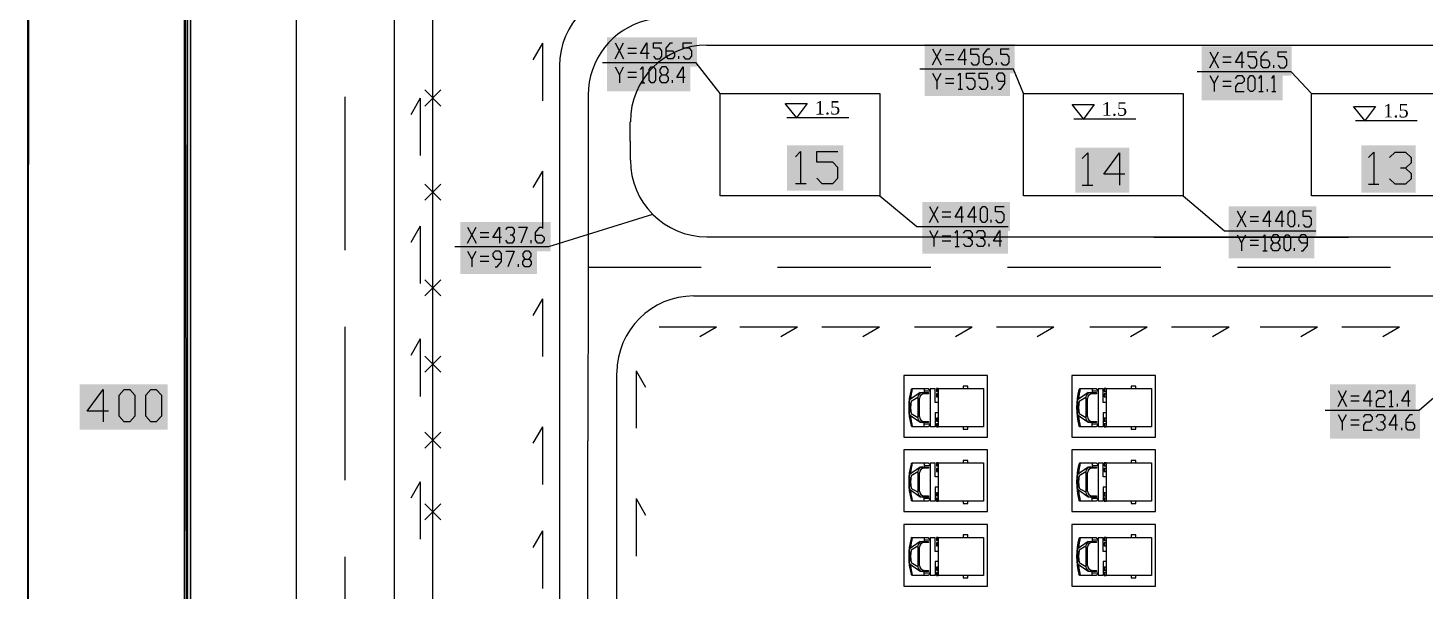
# Model space of a CAD drawing. Header units: inches. Extents: x 0 to 841, y 0 to 594.
# Drawn here: x 0 to 218.8, y 378.7 to 466.8 of the extents above; entities that cross this region are included whole.
import ezdxf

# ---------------------------------------------------------------- set-up
doc = ezdxf.new("R2010")
doc.units = ezdxf.units.IN
doc.header["$MEASUREMENT"] = 0
doc.layers.add('PDF_几何图形', color=7, linetype='Continuous')
doc.layers.add('PDF_文字', color=7, linetype='Continuous')
doc.layers.add('PDF_实体填充', color=7, linetype='Continuous', true_color=0xffffff)
doc.styles.add('PDF Times New Roman', font='times.ttf')

msp = doc.modelspace()

# ---------------------------------------------------------------- hatches: boundary and pattern name
at = {"layer": 'PDF_几何图形', "true_color": 0xffffff, "transparency": 33554559}
h = msp.add_hatch(color=7, dxfattribs=at)
h.paths.add_polyline_path([(0.08, 0.08), (0.08, 593.87), (0, 0)])
h.paths.add_polyline_path([(0.08, 593.87), (0, 0), (0, 593.96)])
h = msp.add_hatch(color=7, dxfattribs=at)
h.paths.add_polyline_path([(25, 584.48), (25, 583.46), (831.49, 584.48)])
h.paths.add_polyline_path([(25, 583.46), (831.49, 584.48), (830.47, 583.46)])
h.paths.add_polyline_path([(831.49, 584.48), (830.47, 583.46), (831.49, 9.48)])
h.paths.add_polyline_path([(830.47, 583.46), (831.49, 9.48), (830.47, 10.5)])
h.paths.add_polyline_path([(831.49, 9.48), (830.47, 10.5), (24.49, 9.48)])
h.paths.add_polyline_path([(830.47, 10.5), (24.49, 9.48), (25.48, 10.5)])
h.paths.add_polyline_path([(24.49, 9.48), (25.48, 10.5), (24.49, 584.48)])
h.paths.add_polyline_path([(25.48, 10.5), (24.49, 584.48), (25.48, 583.46)])
h.paths.add_polyline_path([(24.49, 584.48), (25.48, 583.46), (410.49, 584.48)])
h.paths.add_polyline_path([(25.48, 583.46), (410.49, 584.48), (410.49, 583.46)])
at = {"layer": 'PDF_实体填充', "transparency": 33554559}
for points in [[(90.66, 460.73), (104.78, 460.73), (104.78, 465.31), (90.66, 465.31)], [(140.41, 459.67), (154.52, 459.67), (154.52, 464.26), (140.41, 464.26)], [(183.8, 459.32), (197.91, 459.32), (197.91, 463.9), (183.8, 463.9)], [(90.66, 456.85), (103.72, 456.85), (103.72, 461.43), (90.66, 461.43)], [(140.41, 456.14), (153.81, 456.14), (153.81, 460.73), (140.41, 460.73)], [(183.8, 455.44), (196.5, 455.44), (196.5, 460.02), (183.8, 460.02)], [(118.89, 441.32), (127.71, 441.32), (127.71, 448.38), (118.89, 448.38)], [(164.04, 440.97), (172.51, 440.97), (172.51, 448.03), (164.04, 448.03)], [(208.84, 440.97), (217.31, 440.97), (217.31, 448.38), (208.84, 448.38)], [(140.05, 434.98), (153.81, 434.98), (153.81, 439.56), (140.05, 439.56)], [(188.03, 434.27), (201.79, 434.27), (201.79, 438.86), (188.03, 438.86)], [(67.73, 431.8), (81.84, 431.8), (81.84, 436.39), (67.73, 436.39)], [(140.05, 431.45), (153.46, 431.45), (153.46, 436.03), (140.05, 436.03)], [(188.03, 430.74), (201.44, 430.74), (201.44, 435.33), (188.03, 435.33)], [(67.73, 428.27), (79.73, 428.27), (79.73, 432.86), (67.73, 432.86)], [(8.11, 403.93), (21.87, 403.93), (21.87, 410.99), (8.11, 410.99)], [(203.91, 406.4), (217.31, 406.4), (217.31, 410.99), (203.91, 410.99)], [(203.91, 402.52), (218.02, 402.52), (218.02, 407.11), (203.91, 407.11)]]:
    msp.add_hatch(color=7, dxfattribs=at).paths.add_polyline_path(points, flags=16)

# ---------------------------------------------------------------- linework, layer by layer
at = {"layer": 'PDF_几何图形', "color": 4, "true_color": 0x00ffff}
for p, q in [((42.02, 554.02), (42.02, 9.99)), ((57.34, 554.02), (57.34, 9.99))]:
    msp.add_line(p, q, dxfattribs=at)
at = {"layer": 'PDF_几何图形', "color": 2, "true_color": 0xffff00}
msp.add_line((25, 9.99), (25, 518.46), dxfattribs=at)
at = {"layer": 'PDF_几何图形', "color": 1, "true_color": 0xff0000}
for p, q in [((63.42, 397.66), (63.42, 489.12)), ((64.66, 457.07), (62.17, 454.55)), ((64.66, 454.55), (62.17, 457.07)), ((64.66, 442.32), (62.17, 439.82)), ((64.66, 439.82), (62.17, 442.32)), ((64.66, 427.35), (62.17, 424.86)), ((64.66, 424.86), (62.17, 427.35)), ((64.66, 415.44), (62.17, 412.94)), ((64.66, 412.94), (62.17, 415.44)), ((64.66, 403.52), (62.17, 401.02)), ((64.66, 401.02), (62.17, 403.52)), ((63.42, 335.41), (63.42, 397.66)), ((64.66, 392.3), (62.17, 389.81)), ((64.66, 389.81), (62.17, 392.3))]:
    msp.add_line(p, q, dxfattribs=at)
at = {"layer": 'PDF_几何图形'}
for p, q in [((80.56, 464.38), (79.06, 461.77)), ((80.56, 464.38), (80.56, 455.38)), ((91.95, 461.94), (93.28, 464.44)), ((91.95, 464.44), (93.28, 461.94)), ((106.32, 464.06), (224.32, 464.06)), ((93.96, 463.59), (95.29, 463.59)), ((95.29, 462.77), (93.96, 462.77)), ((101.96, 461.94), (101.96, 462.34)), ((141.67, 460.97), (143, 463.47)), ((141.67, 463.47), (143, 460.97)), ((143.68, 462.62), (145.01, 462.62)), ((145.01, 461.79), (143.68, 461.79)), ((185.12, 460.54), (186.46, 463.04)), ((185.12, 463.04), (186.46, 460.54)), ((187.11, 462.22), (188.45, 462.22)), ((83.23, 460.82), (83.23, 347.41)), ((104.67, 461.31), (89.96, 461.31)), ((92.63, 459.42), (93.28, 460.67)), ((93.96, 459.85), (95.29, 459.85)), ((108.42, 456.5), (104.67, 461.31)), ((154.37, 460.33), (139.68, 460.33)), ((142.35, 458.45), (143, 459.7)), ((151.66, 460.97), (151.66, 461.37)), ((155.91, 456.5), (154.37, 460.33)), ((197.82, 459.91), (183.11, 459.91)), ((188.45, 461.37), (187.11, 461.37)), ((195.11, 460.54), (195.11, 460.95)), ((201.04, 456.5), (197.82, 459.91)), ((95.29, 459.02), (93.96, 459.02)), ((95.95, 458.17), (96.63, 458.17)), ((100.94, 458.17), (100.94, 458.6)), ((143.68, 458.87), (145.01, 458.87)), ((145.01, 458.05), (143.68, 458.05)), ((151, 457.2), (151, 457.62)), ((185.78, 458.05), (186.46, 459.3)), ((187.11, 458.45), (188.45, 458.45)), ((188.45, 457.62), (187.11, 457.62)), ((49.7, 432.01), (49.7, 455.99)), ((61.45, 455.78), (59.94, 453.18)), ((61.45, 455.78), (61.45, 446.79)), ((87.76, 456.31), (87.71, 429.28)), ((108.42, 440.5), (108.42, 456.5)), ((108.42, 456.5), (133.41, 456.5)), ((133.41, 456.5), (133.41, 440.5)), ((145.67, 457.2), (146.35, 457.2)), ((155.91, 440.5), (155.91, 456.5)), ((155.91, 456.5), (180.91, 456.5)), ((180.91, 456.5), (180.91, 440.5)), ((192.79, 456.8), (193.44, 456.8)), ((194.12, 456.8), (194.12, 457.2)), ((194.78, 456.8), (195.45, 456.8)), ((201.04, 440.5), (201.04, 456.5)), ((201.04, 456.5), (226.04, 456.5)), ((118.53, 454.94), (120.33, 452.73)), ((118.7, 454.94), (122.03, 454.94)), ((122.03, 454.94), (120.33, 452.65)), ((163.47, 454.77), (165.27, 452.54)), ((163.64, 454.77), (166.96, 454.77)), ((166.96, 454.77), (165.27, 452.46)), ((207.56, 454.47), (209.34, 452.27)), ((207.73, 454.47), (211.05, 454.47)), ((211.05, 454.47), (209.34, 452.18)), ((94.32, 449.07), (94.32, 452.08)), ((118.87, 452.73), (128.57, 452.73)), ((163.81, 452.54), (173.5, 452.54)), ((207.9, 452.27), (217.59, 452.27)), ((94.32, 449.07), (94.32, 446.07)), ((80.56, 444.37), (79.06, 441.79)), ((80.56, 444.37), (80.56, 435.38)), ((120.18, 442.43), (121.86, 442.43)), ((165.12, 442.19), (166.79, 442.19)), ((209.93, 442.34), (211.58, 442.34)), ((133.41, 440.5), (108.42, 440.5)), ((133.41, 440.5), (139.19, 435.69)), ((180.91, 440.5), (155.91, 440.5)), ((180.91, 440.5), (187.39, 435)), ((226.04, 440.5), (201.04, 440.5)), ((141.2, 436.33), (142.54, 438.83)), ((141.2, 438.83), (142.54, 436.33)), ((143.19, 437.98), (144.53, 437.98)), ((189.38, 435.63), (190.71, 438.13)), ((189.38, 438.13), (190.71, 435.63)), ((61.45, 435.78), (59.94, 433.18)), ((61.45, 435.78), (61.45, 426.78)), ((68.83, 433.11), (70.17, 435.61)), ((68.83, 435.61), (70.17, 433.11)), ((97.83, 437.58), (81.53, 432.5)), ((139.19, 435.69), (153.52, 435.69)), ((144.53, 437.16), (143.19, 437.16)), ((150.85, 436.33), (150.85, 436.73)), ((191.39, 437.28), (192.72, 437.28)), ((192.72, 436.46), (191.39, 436.46)), ((199.05, 435.63), (199.05, 436.03)), ((70.84, 434.78), (72.16, 434.78)), ((72.16, 433.96), (70.84, 433.96)), ((78.82, 433.11), (78.82, 433.54)), ((224.32, 434.06), (106.32, 434.06)), ((141.86, 433.83), (142.54, 435.08)), ((143.19, 434.23), (144.53, 434.23)), ((144.53, 433.41), (143.19, 433.41)), ((176.32, 434.06), (206.8, 434.06)), ((187.39, 435), (201.7, 435)), ((190.06, 433.13), (190.71, 434.38)), ((191.39, 433.54), (192.72, 433.54)), ((81.53, 432.5), (66.84, 432.5)), ((69.51, 430.61), (70.17, 431.86)), ((70.84, 431.04), (72.16, 431.04)), ((145.2, 432.56), (145.86, 432.56)), ((150.54, 432.56), (150.54, 432.99)), ((192.72, 432.71), (191.39, 432.71)), ((193.38, 431.88), (194.06, 431.88)), ((198.37, 431.88), (198.37, 432.29)), ((72.16, 430.21), (70.84, 430.21)), ((76.83, 429.37), (76.83, 429.79)), ((87.71, 429.28), (87.69, 402.19)), ((105.41, 429.28), (87.71, 429.28)), ((141.41, 429.3), (117.41, 429.28)), ((177.42, 429.3), (153.42, 429.3)), ((213.4, 429.3), (189.42, 429.3)), ((104.22, 424.84), (226.12, 424.84)), ((80.56, 424.37), (79.06, 421.79)), ((80.56, 424.37), (80.56, 415.37)), ((234.61, 421.32), (217.87, 406.93)), ((49.7, 396.01), (49.7, 420.01)), ((61.45, 418.13), (59.94, 415.52)), ((61.45, 418.13), (61.45, 409.13)), ((107.82, 419.95), (98.83, 419.95)), ((107.82, 419.95), (105.22, 418.44)), ((120.5, 419.95), (111.51, 419.95)), ((120.5, 419.95), (117.92, 418.44)), ((133.35, 419.95), (124.33, 419.95)), ((133.35, 419.95), (130.75, 418.44)), ((147.85, 419.95), (138.85, 419.95)), ((147.85, 419.95), (145.25, 418.44)), ((160.68, 419.95), (151.68, 419.95)), ((160.68, 419.95), (158.07, 418.44)), ((175.28, 419.95), (166.29, 419.95)), ((175.28, 419.95), (172.68, 418.44)), ((188.11, 419.95), (179.11, 419.95)), ((188.11, 419.95), (185.5, 418.44)), ((201.95, 419.95), (192.96, 419.95)), ((201.95, 419.95), (199.35, 418.44)), ((214.78, 419.95), (205.78, 419.95)), ((214.78, 419.95), (212.17, 418.44)), ((92.22, 347.43), (92.24, 412.83)), ((95.23, 413.15), (95.23, 404.16)), ((95.23, 413.15), (96.73, 410.57)), ((139.74, 409.72), (138.01, 408.52)), ((138.47, 410.36), (138.28, 410.17)), ((138.47, 410.36), (140.99, 410.36)), ((139.74, 409.72), (141.01, 409.72)), ((140.34, 410.36), (140.34, 409.72)), ((140.34, 409.98), (141.27, 409.98)), ((141.01, 409.53), (140.36, 409.53)), ((140.99, 410.36), (141.27, 410.08)), ((141.01, 409.72), (141.01, 409.53)), ((141.27, 410.36), (142.09, 410.36)), ((141.27, 410.36), (141.27, 404.39)), ((142.09, 408.18), (142.09, 410.36)), ((142.28, 410.36), (149.65, 410.36)), ((142.54, 410.36), (142.54, 404.39)), ((149.65, 410.36), (149.65, 404.39)), ((166.05, 409.72), (164.3, 408.52)), ((164.76, 410.36), (164.59, 410.17)), ((164.76, 410.36), (167.28, 410.36)), ((166.05, 409.72), (167.32, 409.72)), ((166.65, 410.36), (166.65, 409.72)), ((166.65, 409.98), (167.58, 409.98)), ((167.32, 409.53), (166.67, 409.53)), ((167.28, 410.36), (167.58, 410.08)), ((167.32, 409.72), (167.32, 409.53)), ((167.58, 410.36), (168.4, 410.36)), ((167.58, 410.36), (167.58, 404.39)), ((168.4, 408.18), (168.4, 410.36)), ((168.57, 410.36), (175.96, 410.36)), ((168.85, 410.36), (168.85, 404.39)), ((175.96, 410.36), (175.96, 404.39)), ((205.17, 407.56), (206.5, 410.06)), ((205.17, 410.06), (206.5, 407.56)), ((207.16, 409.24), (208.49, 409.24)), ((139.38, 408.98), (138.32, 408.35)), ((139.38, 408.98), (139.38, 405.76)), ((139.59, 408.79), (139.59, 405.96)), ((142.54, 408.18), (142.09, 408.18)), ((165.69, 408.98), (164.61, 408.35)), ((165.69, 408.98), (165.69, 405.76)), ((165.9, 408.79), (165.9, 405.96)), ((168.85, 408.18), (168.4, 408.18)), ((208.49, 408.39), (207.16, 408.39)), ((213.17, 407.56), (213.83, 407.56)), ((214.5, 407.56), (214.5, 407.97)), ((139.74, 405.02), (137.99, 406.23)), ((139.38, 405.76), (138.32, 406.4)), ((141.01, 405.02), (139.74, 405.02)), ((140.34, 404.39), (140.34, 405.02)), ((140.36, 405.21), (141.01, 405.21)), ((141.01, 405.21), (141.01, 405.02)), ((142.54, 406.57), (142.09, 406.57)), ((142.09, 406.57), (142.09, 404.39)), ((166.05, 405.02), (164.3, 406.23)), ((165.69, 405.76), (164.61, 406.4)), ((167.32, 405.02), (166.05, 405.02)), ((166.65, 404.39), (166.65, 405.02)), ((166.67, 405.21), (167.32, 405.21)), ((167.32, 405.21), (167.32, 405.02)), ((168.85, 406.57), (168.4, 406.57)), ((168.4, 406.57), (168.4, 404.39)), ((217.87, 406.93), (203.16, 406.93)), ((205.82, 405.07), (206.5, 406.32)), ((207.16, 405.47), (208.49, 405.47)), ((80.56, 404.39), (79.06, 401.79)), ((80.56, 404.39), (80.56, 395.37)), ((138.47, 404.39), (138.28, 404.58)), ((140.99, 404.39), (138.47, 404.39)), ((141.27, 404.77), (140.34, 404.77)), ((141.27, 404.71), (140.99, 404.39)), ((142.09, 404.39), (141.27, 404.39)), ((149.65, 404.39), (142.28, 404.39)), ((164.76, 404.39), (164.59, 404.58)), ((167.28, 404.39), (164.76, 404.39)), ((167.58, 404.77), (166.65, 404.77)), ((167.58, 404.71), (167.28, 404.39)), ((168.4, 404.39), (167.58, 404.39)), ((175.96, 404.39), (168.57, 404.39)), ((208.49, 404.64), (207.16, 404.64)), ((215.16, 403.82), (215.16, 404.22)), ((87.71, 372.55), (87.69, 402.19)), ((138.47, 398.72), (138.28, 398.53)), ((138.47, 398.72), (140.99, 398.72)), ((140.34, 398.72), (140.34, 398.08)), ((140.34, 398.34), (141.27, 398.34)), ((140.99, 398.72), (141.27, 398.44)), ((141.27, 398.72), (142.09, 398.72)), ((141.27, 398.72), (141.27, 392.75)), ((142.09, 396.54), (142.09, 398.72)), ((142.28, 398.72), (149.65, 398.72)), ((142.54, 398.72), (142.54, 392.75)), ((149.65, 398.72), (149.65, 392.75)), ((164.76, 398.72), (164.59, 398.53)), ((164.76, 398.72), (167.28, 398.72)), ((166.65, 398.72), (166.65, 398.08)), ((166.65, 398.34), (167.58, 398.34)), ((167.28, 398.72), (167.58, 398.44)), ((167.58, 398.72), (168.4, 398.72)), ((167.58, 398.72), (167.58, 392.75)), ((168.4, 396.54), (168.4, 398.72)), ((168.57, 398.72), (175.96, 398.72)), ((168.85, 398.72), (168.85, 392.75)), ((175.96, 398.72), (175.96, 392.75)), ((139.74, 398.08), (138.01, 396.88)), ((139.38, 397.34), (138.32, 396.71)), ((139.38, 397.34), (139.38, 394.12)), ((139.59, 397.15), (139.59, 394.31)), ((139.74, 398.08), (141.01, 398.08)), ((141.01, 397.89), (140.36, 397.89)), ((141.01, 398.08), (141.01, 397.89)), ((142.54, 396.54), (142.09, 396.54)), ((166.05, 398.08), (164.3, 396.88)), ((165.69, 397.34), (164.61, 396.71)), ((165.69, 397.34), (165.69, 394.12)), ((165.9, 397.15), (165.9, 394.31)), ((166.05, 398.08), (167.32, 398.08)), ((167.32, 397.89), (166.67, 397.89)), ((167.32, 398.08), (167.32, 397.89)), ((168.85, 396.54), (168.4, 396.54)), ((61.45, 395.77), (59.94, 393.19)), ((61.45, 395.77), (61.45, 386.78)), ((139.74, 393.38), (137.99, 394.59)), ((139.38, 394.12), (138.32, 394.74)), ((142.54, 394.93), (142.09, 394.93)), ((142.09, 394.93), (142.09, 392.75)), ((166.05, 393.38), (164.3, 394.59)), ((165.69, 394.12), (164.61, 394.74)), ((168.85, 394.93), (168.4, 394.93)), ((168.4, 394.93), (168.4, 392.75)), ((95.23, 393.17), (95.23, 384.15)), ((95.23, 393.17), (96.73, 390.57)), ((138.47, 392.75), (138.28, 392.94)), ((140.99, 392.75), (138.47, 392.75)), ((141.01, 393.38), (139.74, 393.38)), ((140.34, 392.75), (140.34, 393.38)), ((141.27, 393.13), (140.34, 393.13)), ((140.36, 393.57), (141.01, 393.57)), ((141.27, 393.06), (140.99, 392.75)), ((141.01, 393.57), (141.01, 393.38)), ((142.09, 392.75), (141.27, 392.75)), ((149.65, 392.75), (142.28, 392.75)), ((164.76, 392.75), (164.59, 392.94)), ((167.28, 392.75), (164.76, 392.75)), ((167.32, 393.38), (166.05, 393.38)), ((166.65, 392.75), (166.65, 393.38)), ((167.58, 393.13), (166.65, 393.13)), ((166.67, 393.57), (167.32, 393.57)), ((167.58, 393.06), (167.28, 392.75)), ((167.32, 393.57), (167.32, 393.38)), ((168.4, 392.75), (167.58, 392.75)), ((175.96, 392.75), (168.57, 392.75)), ((80.56, 388.09), (79.06, 385.49)), ((80.56, 388.09), (80.56, 379.09)), ((139.74, 386.44), (138.01, 385.23)), ((139.74, 386.44), (138.01, 385.23)), ((138.47, 387.05), (138.28, 386.88)), ((138.47, 387.05), (138.28, 386.88)), ((139.38, 385.68), (138.32, 385.06)), ((139.38, 385.68), (138.32, 385.06)), ((138.47, 387.05), (140.99, 387.05)), ((138.47, 387.05), (140.99, 387.05)), ((139.38, 385.68), (139.38, 382.48)), ((139.38, 385.68), (139.38, 382.48)), ((139.59, 385.51), (139.59, 382.67)), ((139.59, 385.51), (139.59, 382.67)), ((139.74, 386.44), (141.01, 386.44)), ((139.74, 386.44), (141.01, 386.44)), ((140.34, 387.05), (140.34, 386.44)), ((140.34, 387.05), (140.34, 386.44)), ((140.34, 386.69), (141.27, 386.69)), ((140.34, 386.69), (141.27, 386.69)), ((141.01, 386.25), (140.36, 386.25)), ((141.01, 386.25), (140.36, 386.25)), ((140.99, 387.05), (141.27, 386.8)), ((140.99, 387.05), (141.27, 386.8)), ((141.01, 386.44), (141.01, 386.25)), ((141.01, 386.44), (141.01, 386.25)), ((141.27, 387.05), (142.09, 387.05)), ((141.27, 387.05), (141.27, 381.11)), ((141.27, 387.05), (142.09, 387.05)), ((141.27, 387.05), (141.27, 381.11)), ((142.09, 384.89), (142.09, 387.05)), ((142.09, 384.89), (142.09, 387.05)), ((142.28, 387.05), (149.65, 387.05)), ((142.28, 387.05), (149.65, 387.05)), ((142.54, 387.05), (142.54, 381.11)), ((142.54, 387.05), (142.54, 381.11)), ((149.65, 387.05), (149.65, 381.11)), ((149.65, 387.05), (149.65, 381.11)), ((166.05, 386.44), (164.3, 385.23)), ((164.76, 387.05), (164.59, 386.88)), ((165.69, 385.68), (164.61, 385.06)), ((164.76, 387.05), (167.28, 387.05)), ((165.69, 385.68), (165.69, 382.48)), ((165.9, 385.51), (165.9, 382.67)), ((166.05, 386.44), (167.32, 386.44)), ((166.65, 387.05), (166.65, 386.44)), ((166.65, 386.69), (167.58, 386.69)), ((167.32, 386.25), (166.67, 386.25)), ((167.28, 387.05), (167.58, 386.8)), ((167.32, 386.44), (167.32, 386.25)), ((167.58, 387.05), (168.4, 387.05)), ((167.58, 387.05), (167.58, 381.11)), ((168.4, 384.89), (168.4, 387.05)), ((168.57, 387.05), (175.96, 387.05)), ((168.85, 387.05), (168.85, 381.11)), ((175.96, 387.05), (175.96, 381.11)), ((49.7, 360), (49.7, 384.01)), ((139.74, 381.74), (137.99, 382.93)), ((139.74, 381.74), (137.99, 382.93)), ((139.38, 382.48), (138.32, 383.1)), ((139.38, 382.48), (138.32, 383.1)), ((142.54, 384.89), (142.09, 384.89)), ((142.54, 384.89), (142.09, 384.89)), ((142.54, 383.29), (142.09, 383.29)), ((142.09, 383.29), (142.09, 381.11)), ((142.54, 383.29), (142.09, 383.29)), ((142.09, 383.29), (142.09, 381.11)), ((166.05, 381.74), (164.3, 382.93)), ((165.69, 382.48), (164.61, 383.1)), ((168.85, 384.89), (168.4, 384.89)), ((168.85, 383.29), (168.4, 383.29)), ((168.4, 383.29), (168.4, 381.11)), ((138.47, 381.11), (138.28, 381.3)), ((138.47, 381.11), (138.28, 381.3)), ((140.99, 381.11), (138.47, 381.11)), ((140.99, 381.11), (138.47, 381.11)), ((141.01, 381.74), (139.74, 381.74)), ((141.01, 381.74), (139.74, 381.74)), ((140.34, 381.11), (140.34, 381.74)), ((140.34, 381.11), (140.34, 381.74)), ((141.27, 381.49), (140.34, 381.49)), ((141.27, 381.49), (140.34, 381.49)), ((140.36, 381.91), (141.01, 381.91)), ((140.36, 381.91), (141.01, 381.91)), ((141.27, 381.42), (140.99, 381.11)), ((141.27, 381.42), (140.99, 381.11)), ((141.01, 381.91), (141.01, 381.74)), ((141.01, 381.91), (141.01, 381.74)), ((142.09, 381.11), (141.27, 381.11)), ((142.09, 381.11), (141.27, 381.11)), ((149.65, 381.11), (142.28, 381.11)), ((149.65, 381.11), (142.28, 381.11)), ((164.76, 381.11), (164.59, 381.3)), ((167.28, 381.11), (164.76, 381.11)), ((167.32, 381.74), (166.05, 381.74)), ((166.65, 381.11), (166.65, 381.74)), ((167.58, 381.49), (166.65, 381.49)), ((166.67, 381.91), (167.32, 381.91)), ((167.58, 381.42), (167.28, 381.11)), ((167.32, 381.91), (167.32, 381.74)), ((168.4, 381.11), (167.58, 381.11)), ((175.96, 381.11), (168.57, 381.11))]:
    msp.add_line(p, q, dxfattribs=at)
for points in [[(0.08, 593.87), (0, 0), (0, 593.96), (0.08, 593.87), (0.08, 593.87)], [(97.62, 458.17), (97.28, 458.6), (97.28, 460.27), (97.62, 460.67), (97.96, 460.67), (98.28, 460.27), (98.28, 458.6), (97.96, 458.17)], [(191.45, 456.8), (191.11, 457.2), (191.11, 458.87), (191.45, 459.3), (191.79, 459.3), (192.13, 458.87), (192.13, 457.2), (191.79, 456.8)], [(149.52, 436.33), (149.2, 436.73), (149.2, 438.4), (149.52, 438.83), (149.86, 438.83), (150.2, 438.4), (150.2, 436.73), (149.86, 436.33)], [(197.72, 435.63), (197.38, 436.03), (197.38, 437.71), (197.72, 438.13), (198.06, 438.13), (198.37, 437.71), (198.37, 436.03), (198.06, 435.63)], [(197.04, 431.88), (196.72, 432.29), (196.72, 433.96), (197.04, 434.38), (197.38, 434.38), (197.72, 433.96), (197.72, 432.29), (197.38, 431.88)], [(150.3, 412.39), (137.16, 412.39), (137.16, 402.74), (150.3, 402.74)], [(176.61, 412.39), (163.47, 412.39), (163.47, 402.74), (176.61, 402.74)], [(142.54, 410.36), (142.28, 410.36), (142.28, 409.89), (142.54, 409.89)], [(142.54, 409.51), (142.28, 409.51), (142.28, 409.05), (142.54, 409.05)], [(147.21, 410.74), (146.47, 410.74), (146.47, 410.36), (147.21, 410.36)], [(168.85, 410.36), (168.57, 410.36), (168.57, 409.89), (168.85, 409.89)], [(168.85, 409.51), (168.57, 409.51), (168.57, 409.05), (168.85, 409.05)], [(173.52, 410.74), (172.78, 410.74), (172.78, 410.36), (173.52, 410.36)], [(142.54, 405.7), (142.28, 405.7), (142.28, 405.24), (142.54, 405.24)], [(142.54, 404.85), (142.28, 404.85), (142.28, 404.39), (142.54, 404.39)], [(168.85, 405.7), (168.57, 405.7), (168.57, 405.24), (168.85, 405.24)], [(168.85, 404.85), (168.57, 404.85), (168.57, 404.39), (168.85, 404.39)], [(147.21, 404.39), (146.47, 404.39), (146.47, 404.01), (147.21, 404.01)], [(173.52, 404.39), (172.78, 404.39), (172.78, 404.01), (173.52, 404.01)], [(150.3, 400.75), (137.16, 400.75), (137.16, 391.1), (150.3, 391.1)], [(176.61, 400.75), (163.47, 400.75), (163.47, 391.1), (176.61, 391.1)], [(142.54, 398.72), (142.28, 398.72), (142.28, 398.25), (142.54, 398.25)], [(147.21, 399.1), (146.47, 399.1), (146.47, 398.72), (147.21, 398.72)], [(168.85, 398.72), (168.57, 398.72), (168.57, 398.25), (168.85, 398.25)], [(173.52, 399.1), (172.78, 399.1), (172.78, 398.72), (173.52, 398.72)], [(142.54, 397.87), (142.28, 397.87), (142.28, 397.4), (142.54, 397.4)], [(168.85, 397.87), (168.57, 397.87), (168.57, 397.4), (168.85, 397.4)], [(142.54, 394.06), (142.28, 394.06), (142.28, 393.59), (142.54, 393.59)], [(168.85, 394.06), (168.57, 394.06), (168.57, 393.59), (168.85, 393.59)], [(142.54, 393.21), (142.28, 393.21), (142.28, 392.75), (142.54, 392.75)], [(147.21, 392.75), (146.47, 392.75), (146.47, 392.37), (147.21, 392.37)], [(168.85, 393.21), (168.57, 393.21), (168.57, 392.75), (168.85, 392.75)], [(173.52, 392.75), (172.78, 392.75), (172.78, 392.37), (173.52, 392.37)], [(150.3, 389.09), (137.16, 389.09), (137.16, 379.45), (150.3, 379.45)], [(150.3, 389.09), (137.16, 389.09), (137.16, 379.45), (150.3, 379.45)], [(147.21, 387.46), (146.47, 387.46), (146.47, 387.05), (147.21, 387.05)], [(147.21, 387.46), (146.47, 387.46), (146.47, 387.05), (147.21, 387.05)], [(176.61, 389.09), (163.47, 389.09), (163.47, 379.45), (176.61, 379.45)], [(173.52, 387.46), (172.78, 387.46), (172.78, 387.05), (173.52, 387.05)], [(142.54, 387.05), (142.28, 387.05), (142.28, 386.61), (142.54, 386.61)], [(142.54, 387.05), (142.28, 387.05), (142.28, 386.61), (142.54, 386.61)], [(142.54, 386.23), (142.28, 386.23), (142.28, 385.76), (142.54, 385.76)], [(142.54, 386.23), (142.28, 386.23), (142.28, 385.76), (142.54, 385.76)], [(168.85, 387.05), (168.57, 387.05), (168.57, 386.61), (168.85, 386.61)], [(168.85, 386.23), (168.57, 386.23), (168.57, 385.76), (168.85, 385.76)], [(142.54, 382.42), (142.28, 382.42), (142.28, 381.95), (142.54, 381.95)], [(142.54, 382.42), (142.28, 382.42), (142.28, 381.95), (142.54, 381.95)], [(142.54, 381.57), (142.28, 381.57), (142.28, 381.11), (142.54, 381.11)], [(142.54, 381.57), (142.28, 381.57), (142.28, 381.11), (142.54, 381.11)], [(147.21, 381.11), (146.47, 381.11), (146.47, 380.72), (147.21, 380.72)], [(147.21, 381.11), (146.47, 381.11), (146.47, 380.72), (147.21, 380.72)], [(168.85, 382.42), (168.57, 382.42), (168.57, 381.95), (168.85, 381.95)], [(168.85, 381.57), (168.57, 381.57), (168.57, 381.11), (168.85, 381.11)], [(173.52, 381.11), (172.78, 381.11), (172.78, 380.72), (173.52, 380.72)]]:
    msp.add_lwpolyline(points, close=True, dxfattribs=at)
for points in [[(0.08, 0.08), (0.08, 593.87), (0, 0), (0.08, 0.08), (0.08, 0.08)], [(24.49, 9.48), (25.48, 10.5), (24.49, 584.48), (24.49, 9.48), (24.49, 9.48)], [(25.48, 10.5), (24.49, 584.48), (25.48, 583.46), (25.48, 10.5), (25.48, 10.5)], [(99.76, 468.29), (98.76, 468.25), (97.77, 468.14), (96.8, 467.93), (95.86, 467.66), (94.93, 467.3), (94.04, 466.85), (93.2, 466.34), (92.39, 465.77), (91.63, 465.14), (90.93, 464.44), (90.28, 463.68), (89.7, 462.87), (89.2, 462.03), (88.77, 461.14), (88.41, 460.21), (88.12, 459.25), (87.91, 458.28), (87.8, 457.31), (87.76, 456.31)], [(97.28, 462.77), (95.95, 462.77), (96.94, 464.44), (96.94, 461.94)], [(97.96, 462.34), (98.28, 461.94), (98.95, 461.94), (99.29, 462.34), (99.29, 463.19), (98.95, 463.59), (97.96, 463.59), (97.96, 464.44), (99.29, 464.44)], [(99.95, 463.19), (100.94, 463.19), (101.28, 462.77), (101.28, 462.34), (100.94, 461.94), (100.29, 461.94), (99.95, 462.34), (99.95, 463.59), (100.63, 464.44), (100.94, 464.44)], [(102.62, 462.34), (102.95, 461.94), (103.61, 461.94), (103.95, 462.34), (103.95, 463.19), (103.61, 463.59), (102.62, 463.59), (102.62, 464.44), (103.95, 464.44)], [(147, 461.79), (145.67, 461.79), (146.66, 463.47), (146.66, 460.97)], [(147.66, 461.37), (148, 460.97), (148.67, 460.97), (148.99, 461.37), (148.99, 462.22), (148.67, 462.62), (147.66, 462.62), (147.66, 463.47), (148.99, 463.47)], [(149.67, 462.22), (150.66, 462.22), (151, 461.79), (151, 461.37), (150.66, 460.97), (150.01, 460.97), (149.67, 461.37), (149.67, 462.62), (150.33, 463.47), (150.66, 463.47)], [(152.34, 461.37), (152.68, 460.97), (153.33, 460.97), (153.67, 461.37), (153.67, 462.22), (153.33, 462.62), (152.34, 462.62), (152.34, 463.47), (153.67, 463.47)], [(190.46, 461.37), (189.12, 461.37), (190.12, 463.04), (190.12, 460.54)], [(191.11, 460.95), (191.45, 460.54), (192.13, 460.54), (192.45, 460.95), (192.45, 461.79), (192.13, 462.22), (191.11, 462.22), (191.11, 463.04), (192.45, 463.04)], [(193.12, 461.79), (194.12, 461.79), (194.46, 461.37), (194.46, 460.95), (194.12, 460.54), (193.44, 460.54), (193.12, 460.95), (193.12, 462.22), (193.78, 463.04), (194.12, 463.04)], [(195.79, 460.95), (196.11, 460.54), (196.79, 460.54), (197.13, 460.95), (197.13, 461.79), (196.79, 462.22), (195.79, 462.22), (195.79, 463.04), (197.13, 463.04)], [(91.95, 460.67), (92.63, 459.42), (92.63, 458.17)], [(95.95, 460.27), (96.29, 460.67), (96.29, 458.17)], [(99.29, 458.17), (98.95, 458.6), (98.95, 459.02), (99.29, 459.42), (99.95, 459.42), (100.29, 459.85), (100.29, 460.27), (99.95, 460.67), (99.29, 460.67), (98.95, 460.27), (98.95, 459.85), (99.29, 459.42)], [(102.95, 459.02), (101.62, 459.02), (102.62, 460.67), (102.62, 458.17)], [(141.67, 459.7), (142.35, 458.45), (142.35, 457.2)], [(145.67, 459.3), (146.01, 459.7), (146.01, 457.2)], [(147, 457.62), (147.34, 457.2), (148, 457.2), (148.34, 457.62), (148.34, 458.45), (148, 458.87), (147, 458.87), (147, 459.7), (148.34, 459.7)], [(148.99, 457.62), (149.33, 457.2), (150.01, 457.2), (150.33, 457.62), (150.33, 458.45), (150.01, 458.87), (148.99, 458.87), (148.99, 459.7), (150.33, 459.7)], [(152, 457.2), (152.34, 457.2), (152.99, 458.05), (152.99, 459.3), (152.68, 459.7), (152, 459.7), (151.66, 459.3), (151.66, 458.87), (152, 458.45), (152.99, 458.45)], [(99.95, 459.42), (100.29, 459.02), (100.29, 458.6), (99.95, 458.17), (99.29, 458.17)], [(185.12, 459.3), (185.78, 458.05), (185.78, 456.8)], [(189.12, 458.87), (189.46, 459.3), (190.12, 459.3), (190.46, 458.87), (190.46, 458.45), (190.12, 458.05), (189.46, 458.05), (189.12, 457.62), (189.12, 456.8), (190.46, 456.8)], [(192.79, 458.87), (193.12, 459.3), (193.12, 456.8)], [(194.78, 458.87), (195.11, 459.3), (195.11, 456.8)], [(120.18, 446.6), (121.01, 447.42), (121.01, 442.43)], [(123.53, 443.27), (124.35, 442.43), (126.03, 442.43), (126.85, 443.27), (126.85, 444.92), (126.03, 445.77), (123.53, 445.77), (123.53, 447.42), (126.85, 447.42)], [(165.12, 446.36), (165.97, 447.21), (165.97, 442.19)], [(171.79, 443.87), (168.47, 443.87), (170.96, 447.21), (170.96, 442.19)], [(209.93, 446.51), (210.76, 447.34), (210.76, 442.34)], [(213.25, 446.51), (214.1, 447.34), (215.75, 447.34), (216.6, 446.51), (216.6, 445.66), (215.75, 444.84), (214.93, 444.84)], [(215.75, 444.84), (216.6, 444.01), (216.6, 443.17), (215.75, 442.34), (214.1, 442.34), (213.25, 443.17)], [(146.54, 437.16), (145.2, 437.16), (146.2, 438.83), (146.2, 436.33)], [(148.53, 437.16), (147.19, 437.16), (148.21, 438.83), (148.21, 436.33)], [(151.53, 436.73), (151.87, 436.33), (152.53, 436.33), (152.87, 436.73), (152.87, 437.58), (152.53, 437.98), (151.53, 437.98), (151.53, 438.83), (152.87, 438.83)], [(194.71, 436.46), (193.38, 436.46), (194.37, 438.13), (194.37, 435.63)], [(196.72, 436.46), (195.39, 436.46), (196.38, 438.13), (196.38, 435.63)], [(199.71, 436.03), (200.05, 435.63), (200.72, 435.63), (201.04, 436.03), (201.04, 436.88), (200.72, 437.28), (199.71, 437.28), (199.71, 438.13), (201.04, 438.13)], [(74.17, 433.96), (72.83, 433.96), (73.83, 435.61), (73.83, 433.11)], [(74.82, 435.21), (75.16, 435.61), (75.84, 435.61), (76.16, 435.21), (76.16, 434.78), (75.84, 434.36), (75.5, 434.36)], [(76.83, 435.61), (78.17, 435.61), (77.17, 433.11)], [(79.5, 434.36), (80.5, 434.36), (80.84, 433.96), (80.84, 433.54), (80.5, 433.11), (79.84, 433.11), (79.5, 433.54), (79.5, 434.78), (80.16, 435.61), (80.5, 435.61)], [(75.84, 434.36), (76.16, 433.96), (76.16, 433.54), (75.84, 433.11), (75.16, 433.11), (74.82, 433.54)], [(141.2, 435.08), (141.86, 433.83), (141.86, 432.56)], [(145.2, 434.66), (145.54, 435.08), (145.54, 432.56)], [(146.54, 434.66), (146.88, 435.08), (147.53, 435.08), (147.87, 434.66), (147.87, 434.23), (147.53, 433.83), (147.19, 433.83)], [(147.53, 433.83), (147.87, 433.41), (147.87, 432.99), (147.53, 432.56), (146.88, 432.56), (146.54, 432.99)], [(148.53, 434.66), (148.87, 435.08), (149.52, 435.08), (149.86, 434.66), (149.86, 434.23), (149.52, 433.83), (149.2, 433.83)], [(149.52, 433.83), (149.86, 433.41), (149.86, 432.99), (149.52, 432.56), (148.87, 432.56), (148.53, 432.99)], [(152.53, 433.41), (151.19, 433.41), (152.19, 435.08), (152.19, 432.56)], [(189.38, 434.38), (190.06, 433.13), (190.06, 431.88)], [(193.38, 433.96), (193.72, 434.38), (193.72, 431.88)], [(195.05, 431.88), (194.71, 432.29), (194.71, 432.71), (195.05, 433.13), (195.71, 433.13), (196.05, 433.54), (196.05, 433.96), (195.71, 434.38), (195.05, 434.38), (194.71, 433.96), (194.71, 433.54), (195.05, 433.13)], [(199.39, 431.88), (199.71, 431.88), (200.38, 432.71), (200.38, 433.96), (200.05, 434.38), (199.39, 434.38), (199.05, 433.96), (199.05, 433.54), (199.39, 433.13), (200.38, 433.13)], [(68.83, 431.86), (69.51, 430.61), (69.51, 429.37)], [(73.17, 429.37), (73.49, 429.37), (74.17, 430.21), (74.17, 431.46), (73.83, 431.86), (73.17, 431.86), (72.83, 431.46), (72.83, 431.04), (73.17, 430.61), (74.17, 430.61)], [(74.82, 431.86), (76.16, 431.86), (75.16, 429.37)], [(77.83, 429.37), (77.49, 429.79), (77.49, 430.21), (77.83, 430.61), (78.51, 430.61), (78.82, 431.04), (78.82, 431.46), (78.51, 431.86), (77.83, 431.86), (77.49, 431.46), (77.49, 431.04), (77.83, 430.61)], [(195.71, 433.13), (196.05, 432.71), (196.05, 432.29), (195.71, 431.88), (195.05, 431.88)], [(78.51, 430.61), (78.82, 430.21), (78.82, 429.79), (78.51, 429.37), (77.83, 429.37)], [(210.5, 408.39), (209.17, 408.39), (210.16, 410.06), (210.16, 407.56)], [(211.16, 409.64), (211.5, 410.06), (212.15, 410.06), (212.49, 409.64), (212.49, 409.24), (212.15, 408.81), (211.5, 408.81), (211.16, 408.39), (211.16, 407.56), (212.49, 407.56)], [(213.17, 409.64), (213.49, 410.06), (213.49, 407.56)], [(216.49, 408.39), (215.16, 408.39), (216.15, 410.06), (216.15, 407.56)], [(205.17, 406.32), (205.82, 405.07), (205.82, 403.82)], [(209.17, 405.89), (209.49, 406.32), (210.16, 406.32), (210.5, 405.89), (210.5, 405.47), (210.16, 405.07), (209.49, 405.07), (209.17, 404.64), (209.17, 403.82), (210.5, 403.82)], [(211.16, 405.89), (211.5, 406.32), (212.15, 406.32), (212.49, 405.89), (212.49, 405.47), (212.15, 405.07), (211.84, 405.07)], [(212.15, 405.07), (212.49, 404.64), (212.49, 404.22), (212.15, 403.82), (211.5, 403.82), (211.16, 404.22)], [(214.5, 404.64), (213.17, 404.64), (214.16, 406.32), (214.16, 403.82)], [(215.84, 405.07), (216.83, 405.07), (217.17, 404.64), (217.17, 404.22), (216.83, 403.82), (216.15, 403.82), (215.84, 404.22), (215.84, 405.47), (216.49, 406.32), (216.83, 406.32)]]:
    msp.add_lwpolyline(points, dxfattribs=at)
at = {"layer": 'PDF_几何图形', "color": 1, "true_color": 0xff0000}
msp.add_lwpolyline([(12.59, 406.84), (9.27, 406.84), (11.77, 410.19), (11.77, 405.17)], dxfattribs=at)
for points in [[(15.09, 405.17), (14.27, 406.02), (14.27, 409.34), (15.09, 410.19), (15.94, 410.19), (16.76, 409.34), (16.76, 406.02), (15.94, 405.17)], [(19.26, 405.17), (18.44, 406.02), (18.44, 409.34), (19.26, 410.19), (20.09, 410.19), (20.93, 409.34), (20.93, 406.02), (20.09, 405.17)]]:
    msp.add_lwpolyline(points, close=True, dxfattribs=at)
at = {"layer": 'PDF_几何图形'}
for points in [[(95.24, 472.82), (88.62, 472.82), (83.25, 467.45), (83.25, 460.83)], [(106.33, 464.08), (99.71, 464.08), (94.34, 458.71), (94.34, 452.09)], [(94.34, 446.08), (94.34, 439.45), (99.71, 434.09), (106.33, 434.09)], [(104.24, 424.84), (97.61, 424.84), (92.24, 419.47), (92.24, 412.85)], [(104.24, 424.84), (97.61, 424.84), (92.24, 419.47), (92.24, 412.85)], [(138.3, 410.18), (137.82, 408.35), (137.82, 406.42), (138.3, 404.58)], [(138.3, 410.18), (137.82, 408.35), (137.82, 406.42), (138.3, 404.58)], [(138.31, 410.18), (137.85, 408.34), (137.85, 406.42), (138.31, 404.59)], [(138.48, 410.36), (138.37, 409.8), (138.28, 409.24), (138.23, 408.68)], [(140.13, 409.74), (139.72, 409.74), (139.38, 409.41), (139.38, 408.99)], [(140.37, 409.55), (139.95, 409.55), (139.62, 409.22), (139.62, 408.8)], [(164.59, 410.18), (164.11, 408.35), (164.11, 406.42), (164.59, 404.58)], [(164.59, 410.18), (164.11, 408.35), (164.11, 406.42), (164.59, 404.58)], [(164.62, 410.18), (164.16, 408.34), (164.16, 406.42), (164.62, 404.59)], [(164.79, 410.36), (164.68, 409.8), (164.59, 409.24), (164.54, 408.68)], [(166.44, 409.74), (166.03, 409.74), (165.69, 409.41), (165.69, 408.99)], [(166.68, 409.55), (166.26, 409.55), (165.93, 409.22), (165.93, 408.8)], [(138.34, 408.36), (138.07, 407.74), (138.07, 407.03), (138.34, 406.41)], [(138.31, 408.37), (138.19, 407.72), (138.19, 407.05), (138.31, 406.4)], [(164.63, 408.36), (164.35, 407.74), (164.35, 407.03), (164.63, 406.41)], [(164.62, 408.37), (164.5, 407.72), (164.5, 407.05), (164.62, 406.4)], [(138.23, 406.08), (138.29, 405.52), (138.37, 404.96), (138.48, 404.41)], [(139.38, 405.78), (139.38, 405.36), (139.72, 405.02), (140.13, 405.02)], [(139.62, 405.97), (139.62, 405.55), (139.95, 405.21), (140.37, 405.21)], [(164.54, 406.08), (164.6, 405.52), (164.68, 404.96), (164.79, 404.41)], [(165.69, 405.78), (165.69, 405.36), (166.03, 405.02), (166.44, 405.02)], [(165.93, 405.97), (165.93, 405.55), (166.26, 405.21), (166.68, 405.21)], [(138.3, 398.54), (137.82, 396.71), (137.82, 394.78), (138.3, 392.94)], [(138.3, 398.54), (137.82, 396.71), (137.82, 394.78), (138.3, 392.94)], [(138.31, 398.54), (137.85, 396.7), (137.85, 394.78), (138.31, 392.95)], [(138.48, 398.72), (138.37, 398.16), (138.28, 397.6), (138.23, 397.04)], [(164.59, 398.54), (164.11, 396.71), (164.11, 394.78), (164.59, 392.94)], [(164.59, 398.54), (164.11, 396.71), (164.11, 394.78), (164.59, 392.94)], [(164.62, 398.54), (164.16, 396.7), (164.16, 394.78), (164.62, 392.95)], [(164.79, 398.72), (164.68, 398.16), (164.59, 397.6), (164.54, 397.04)], [(138.34, 396.72), (138.07, 396.1), (138.07, 395.39), (138.34, 394.76)], [(138.31, 396.73), (138.19, 396.08), (138.19, 395.41), (138.31, 394.76)], [(140.13, 398.1), (139.72, 398.1), (139.38, 397.77), (139.38, 397.35)], [(140.37, 397.91), (139.95, 397.91), (139.62, 397.58), (139.62, 397.16)], [(164.63, 396.72), (164.35, 396.1), (164.35, 395.39), (164.63, 394.76)], [(164.62, 396.73), (164.5, 396.08), (164.5, 395.41), (164.62, 394.76)], [(166.44, 398.1), (166.03, 398.1), (165.69, 397.77), (165.69, 397.35)], [(166.68, 397.91), (166.26, 397.91), (165.93, 397.58), (165.93, 397.16)], [(138.23, 394.43), (138.29, 393.87), (138.37, 393.32), (138.48, 392.77)], [(139.38, 394.13), (139.38, 393.72), (139.72, 393.38), (140.13, 393.38)], [(139.62, 394.32), (139.62, 393.91), (139.95, 393.57), (140.37, 393.57)], [(164.54, 394.43), (164.6, 393.87), (164.68, 393.32), (164.79, 392.77)], [(165.69, 394.13), (165.69, 393.72), (166.03, 393.38), (166.44, 393.38)], [(165.93, 394.32), (165.93, 393.91), (166.26, 393.57), (166.68, 393.57)], [(138.3, 386.9), (137.82, 385.07), (137.82, 383.14), (138.3, 381.3)], [(138.3, 386.9), (137.82, 385.07), (137.82, 383.14), (138.3, 381.3)], [(138.3, 386.9), (137.82, 385.07), (137.82, 383.14), (138.3, 381.3)], [(138.3, 386.9), (137.82, 385.07), (137.82, 383.14), (138.3, 381.3)], [(138.31, 386.9), (137.85, 385.06), (137.85, 383.14), (138.31, 381.3)], [(138.31, 386.9), (137.85, 385.06), (137.85, 383.14), (138.31, 381.3)], [(138.48, 387.08), (138.37, 386.52), (138.28, 385.96), (138.23, 385.4)], [(138.48, 387.08), (138.37, 386.52), (138.28, 385.96), (138.23, 385.4)], [(140.13, 386.44), (139.72, 386.44), (139.38, 386.1), (139.38, 385.69)], [(140.13, 386.44), (139.72, 386.44), (139.38, 386.1), (139.38, 385.69)], [(140.37, 386.27), (139.95, 386.27), (139.62, 385.93), (139.62, 385.52)], [(140.37, 386.27), (139.95, 386.27), (139.62, 385.93), (139.62, 385.52)], [(164.59, 386.9), (164.11, 385.07), (164.11, 383.14), (164.59, 381.3)], [(164.59, 386.9), (164.11, 385.07), (164.11, 383.14), (164.59, 381.3)], [(164.62, 386.9), (164.16, 385.06), (164.16, 383.14), (164.62, 381.3)], [(164.79, 387.08), (164.68, 386.52), (164.59, 385.96), (164.54, 385.4)], [(166.44, 386.44), (166.03, 386.44), (165.69, 386.1), (165.69, 385.69)], [(166.68, 386.27), (166.26, 386.27), (165.93, 385.93), (165.93, 385.52)], [(138.34, 385.08), (138.07, 384.46), (138.07, 383.75), (138.34, 383.12)], [(138.34, 385.08), (138.07, 384.46), (138.07, 383.75), (138.34, 383.12)], [(138.31, 385.08), (138.19, 384.43), (138.19, 383.77), (138.31, 383.12)], [(138.31, 385.08), (138.19, 384.43), (138.19, 383.77), (138.31, 383.12)], [(164.63, 385.08), (164.35, 384.46), (164.35, 383.75), (164.63, 383.12)], [(164.62, 385.08), (164.5, 384.43), (164.5, 383.77), (164.62, 383.12)], [(138.23, 382.79), (138.29, 382.23), (138.37, 381.68), (138.48, 381.13)], [(138.23, 382.79), (138.29, 382.23), (138.37, 381.68), (138.48, 381.13)], [(139.38, 382.49), (139.38, 382.08), (139.72, 381.74), (140.13, 381.74)], [(139.38, 382.49), (139.38, 382.08), (139.72, 381.74), (140.13, 381.74)], [(139.62, 382.68), (139.62, 382.27), (139.95, 381.93), (140.37, 381.93)], [(139.62, 382.68), (139.62, 382.27), (139.95, 381.93), (140.37, 381.93)], [(164.54, 382.79), (164.6, 382.23), (164.68, 381.68), (164.79, 381.13)], [(165.69, 382.49), (165.69, 382.08), (166.03, 381.74), (166.44, 381.74)], [(165.93, 382.68), (165.93, 382.27), (166.26, 381.93), (166.68, 381.93)]]:
    msp.add_open_spline(points, degree=3, dxfattribs=at)

# ---------------------------------------------------------------- texts
at = {"layer": 'PDF_文字', "style": 'PDF Times New Roman'}
for p in [(123.21, 453.22), (168.15, 453.03), (212.24, 452.76)]:
    msp.add_text('1.5', height=2.116, dxfattribs=at).set_placement(p)

doc.saveas('drawing.dxf')
